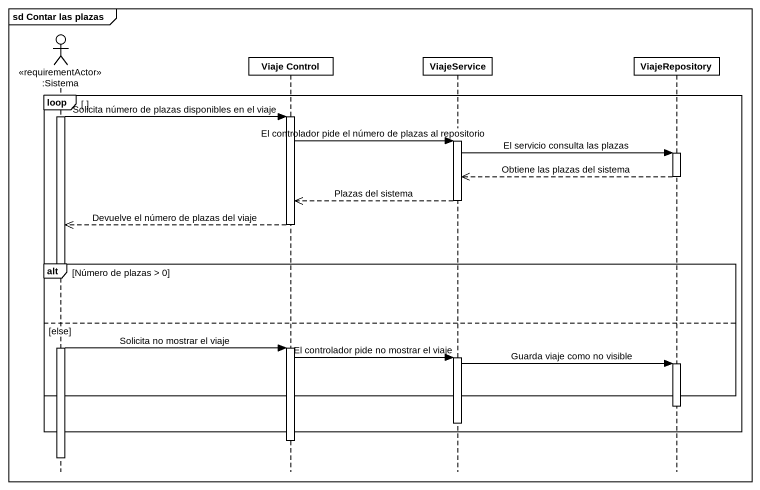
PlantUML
@startuml
mainframe sd Contar las plazas
hide footbox
actor ":Sistema" as Sistema <<requirementActor>>
participant "Viaje Control" as Viaje_Control
participant ViajeService
participant ViajeRepository

loop
  activate Sistema
  Sistema -> Viaje_Control : Solicita número de plazas disponibles en el viaje
  activate Viaje_Control
  Viaje_Control -> ViajeService : El controlador pide el número de plazas al repositorio
  activate ViajeService
  ViajeService -> ViajeRepository : El servicio consulta las plazas
  activate ViajeRepository
  ViajeRepository -->> ViajeService : Obtiene las plazas del sistema
  deactivate ViajeRepository
  ViajeService -->> Viaje_Control : Plazas del sistema
  deactivate ViajeService
  Viaje_Control -->> Sistema : Devuelve el número de plazas del viaje
  deactivate Viaje_Control
  alt Número de plazas > 0
  else else
    Sistema -> Viaje_Control : Solicita no mostrar el viaje
    activate Viaje_Control
    Viaje_Control -> ViajeService : El controlador pide no mostrar el viaje
    activate ViajeService
    ViajeService -> ViajeRepository : Guarda viaje como no visible
    activate ViajeRepository
  end
  deactivate ViajeRepository
  deactivate ViajeService
end
deactivate Viaje_Control
deactivate Sistema
@enduml
